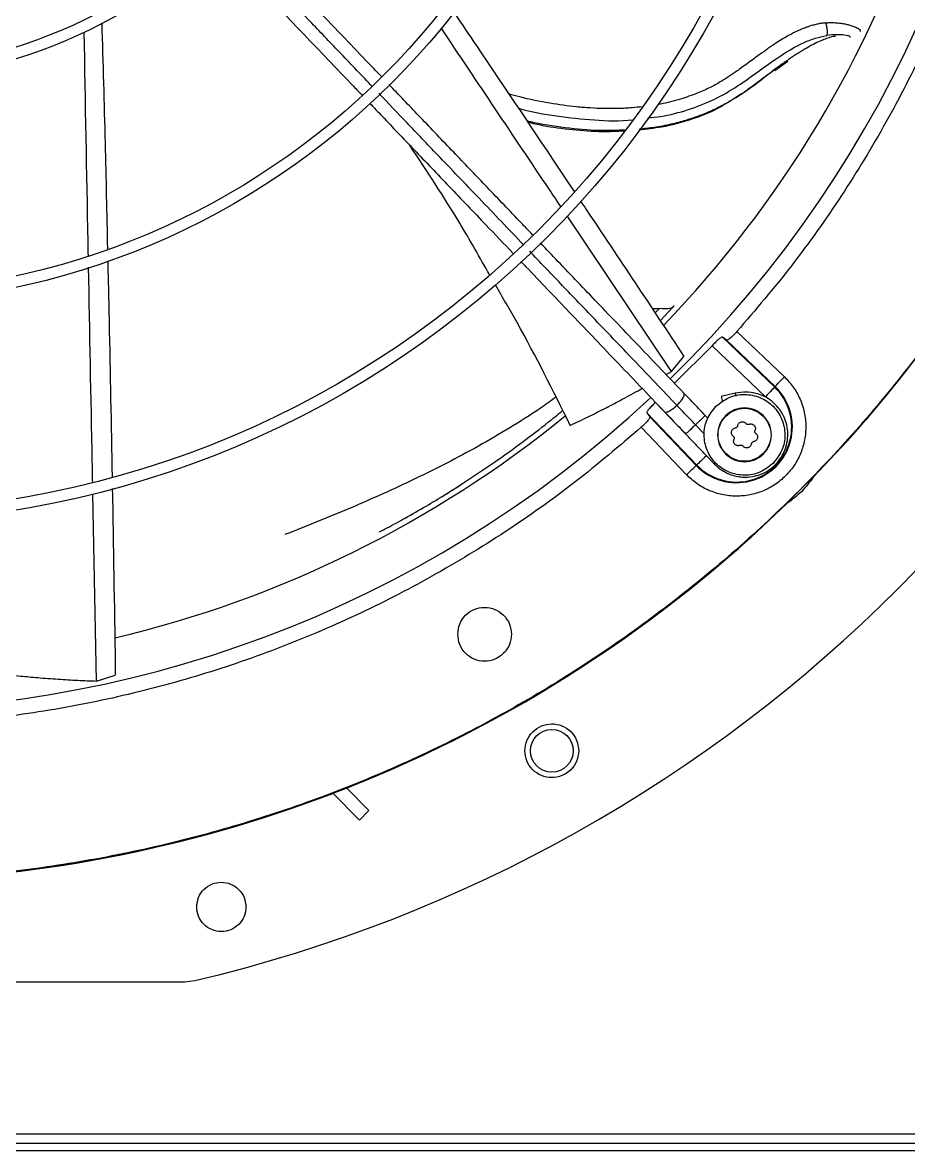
# Model space of a CAD drawing. Header units: inches. Extents: x 1229 to 1453, y -1023 to -720.
# Drawn here: x 1256.56 to 1264.35, y -999.56 to -989.65 of the extents above; entities that cross this region are included whole.
import ezdxf

# ---------------------------------------------------------------- set-up
doc = ezdxf.new("R2010")
doc.units = ezdxf.units.IN
doc.header["$MEASUREMENT"] = 0

msp = doc.modelspace()

# ---------------------------------------------------------------- linework, layer by layer
at = {"color": 18, "linetype": 'Continuous', "lineweight": 25, "true_color": 0x000000}
for p, q in [((1263.1719, -990.071), (1263.2852, -989.9894)), ((1262.2645, -992.7163), (1261.3474, -991.3498)), ((1262.1602, -992.1626), (1262.1199, -992.2017)), ((1262.1652, -992.2698), (1262.2771, -992.1517)), ((1262.2689, -992.1586), (1262.2866, -992.1391)), ((1262.2863, -992.1394), (1262.2771, -992.1517)), ((1262.7485, -992.4409), (1262.7123, -992.414)), ((1262.7123, -992.414), (1263.1707, -992.8522)), ((1262.7485, -992.4409), (1263.1746, -992.8482)), ((1262.8394, -992.3644), (1263.2562, -992.7628)), ((1262.6204, -992.4895), (1262.2905, -992.8195)), ((1263.0891, -992.9376), (1262.6204, -992.4895)), ((1262.2645, -992.7163), (1262.374, -992.5835)), ((1262.2179, -992.7435), (1262.2645, -992.7163)), ((1263.1746, -992.8482), (1263.1707, -992.8522)), ((1262.8238, -992.9065), (1262.7016, -992.9363)), ((1262.123, -992.987), (1262.571, -993.4557)), ((1262.0475, -993.0789), (1262.0743, -993.1151)), ((1262.0475, -993.0789), (1262.4856, -993.5373)), ((1262.4816, -993.5411), (1262.0743, -993.1151)), ((1262.5844, -993.1271), (1262.5605, -993.102)), ((1262.3963, -993.6227), (1261.9979, -993.2059)), ((1262.5513, -993.2634), (1262.4751, -993.1836)), ((1262.3897, -993.2652), (1262.6428, -993.5301)), ((1262.4856, -993.5373), (1262.4816, -993.5411)), ((1257.2151, -995.4348), (1257.1824, -993.7921)), ((1257.2151, -995.4348), (1257.3791, -995.3822)), ((1259.2881, -996.4195), (1259.5239, -996.6553)), ((1259.6058, -996.5701), (1259.4084, -996.3728)), ((1259.5239, -996.6553), (1259.6058, -996.5701)), ((1252.233, -998.0756), (1257.9882, -998.0756)), ((1257.9882, -998.0756), (1258.0785, -998.0651)), ((1241.7734, -999.411), (1268.6274, -999.411)), ((1241.6974, -999.494), (1268.7033, -999.494)), ((1241.6974, -999.557), (1268.7033, -999.557))]:
    msp.add_line(p, q, dxfattribs=at)
at = {"color": 18, "linetype": 'Continuous', "lineweight": 25, "true_color": 0x000000, "flags": 128}
for points in [[(1263.1707, -992.8522), (1263.1689, -992.8541), (1263.1641, -992.8591), (1263.1565, -992.8671), (1263.1463, -992.8777), (1263.134, -992.8906), (1263.12, -992.9052), (1263.1048, -992.9211), (1263.0891, -992.9376)], [(1263.1746, -992.8482), (1263.1764, -992.8463), (1263.1812, -992.8413), (1263.1888, -992.8333), (1263.1989, -992.8227), (1263.2113, -992.8098), (1263.2253, -992.7951), (1263.2404, -992.7793), (1263.2562, -992.7628)], [(1262.3963, -993.6227), (1262.4127, -993.607), (1262.4286, -993.5918), (1262.4432, -993.5778), (1262.4561, -993.5655), (1262.4667, -993.5554), (1262.4747, -993.5477), (1262.4797, -993.5429), (1262.4816, -993.5411)], [(1262.571, -993.4557), (1262.5545, -993.4714), (1262.5387, -993.4866), (1262.524, -993.5006), (1262.5112, -993.5129), (1262.5005, -993.523), (1262.4926, -993.5306), (1262.4875, -993.5355), (1262.4856, -993.5373)]]:
    msp.add_lwpolyline(points, dxfattribs=at)
at = {"color": 18, "linetype": 'Continuous', "lineweight": 25, "true_color": 0x000000}
for centre, radius in [((1255.1106, -985.4772), 11.7126), ((1255.1106, -985.4772), 8.5704), ((1255.1106, -985.4772), 8.472), ((1255.1106, -985.4772), 6.6478), ((1255.1106, -985.4772), 6.5493), ((1255.1106, -985.4772), 4.7037), ((1255.1106, -985.4772), 4.6053), ((1261.213, -996.0468), 0.1875)]:
    msp.add_circle(centre, radius, dxfattribs=at)
for centre, radius, start, end in [((1255.1106, -985.4772), 10.2157, 314.3624, 43.03697), ((1255.1106, -985.4772), 12.9331, 283.26667, 346.73333), ((1255.1106, -985.4772), 9.8425, 316.0273, 341.93053), ((1255.1106, -985.4772), 11.7147, 315.79736, 338.46866), ((1255.1106, -985.4772), 10.2157, 224.36307, 313.03719), ((1262.8359, -993.2025), 0.4901, 223.70945, 46.29055), ((1262.8359, -993.2025), 0.4845, 223.70945, 46.29055), ((1255.1106, -985.4772), 9.8425, 283.29628, 309.20157), ((1255.1106, -985.4772), 11.7147, 291.53134, 314.20264), ((1255.1106, -985.4772), 11.7147, 250.65335, 290.90006)]:
    msp.add_arc(centre, radius, start, end, dxfattribs=at)
for points, knots in [([(1266.8201, -985.4772), (1266.8153, -985.7326), (1266.8057, -986.2436), (1266.7276, -987.0067), (1266.6035, -987.7632), (1266.4292, -988.51), (1266.2066, -989.2438), (1265.9365, -989.9614), (1265.6201, -990.6599), (1265.2586, -991.3361), (1264.8537, -991.9873), (1264.407, -992.6106), (1263.9206, -993.2033), (1263.3964, -993.763), (1262.8368, -994.2871), (1262.244, -994.7736), (1261.6207, -995.2202), (1260.9696, -995.6252), (1260.2933, -995.9866), (1259.5949, -996.3031), (1258.8772, -996.5732), (1258.1434, -996.7958), (1257.3967, -996.9699), (1256.6401, -997.0948), (1255.877, -997.17), (1255.1106, -997.1951), (1254.3442, -997.17), (1253.5811, -997.0948), (1252.8246, -996.9699), (1252.0778, -996.7958), (1251.344, -996.5732), (1250.6264, -996.3031), (1249.9279, -995.9866), (1249.2517, -995.6252), (1248.6005, -995.2202), (1247.9772, -994.7736), (1247.3845, -994.2871), (1246.8248, -993.763), (1246.3006, -993.2033), (1245.8142, -992.6106), (1245.3675, -991.9873), (1244.9626, -991.3361), (1244.6012, -990.6599), (1244.2847, -989.9614), (1244.0146, -989.2438), (1243.792, -988.51), (1243.6177, -987.7632), (1243.4936, -987.0067), (1243.4156, -986.2436), (1243.4059, -985.7326), (1243.4011, -985.4772)], [0, 0, 0, 0, 0.020833, 0.041667, 0.0625, 0.083333, 0.104167, 0.125, 0.145833, 0.166667, 0.1875, 0.208333, 0.229167, 0.25, 0.270833, 0.291667, 0.3125, 0.333333, 0.354167, 0.375, 0.395833, 0.416667, 0.4375, 0.458333, 0.479167, 0.5, 0.520833, 0.541667, 0.5625, 0.583333, 0.604167, 0.625, 0.645833, 0.666667, 0.6875, 0.708333, 0.729167, 0.75, 0.770833, 0.791667, 0.8125, 0.833333, 0.854167, 0.875, 0.895833, 0.916667, 0.9375, 0.958333, 0.979167, 1, 1, 1, 1]), ([(1265.4628, -985.4772), (1265.4575, -985.7283), (1265.447, -986.2307), (1265.3617, -986.9802), (1265.2261, -987.7218), (1265.0358, -988.4515), (1264.7933, -989.1654), (1264.4994, -989.8598), (1264.156, -990.5311), (1263.7639, -991.175), (1263.3289, -991.7913), (1263.0026, -992.1734), (1262.8394, -992.3644)], [0, 0, 0, 0, 0.1, 0.2, 0.3000001, 0.4, 0.5, 0.6, 0.7000001, 0.8000001, 0.9000001, 1, 1, 1, 1]), ([(1259.7164, -990.1259), (1259.6712, -990.0786), (1259.5554, -989.9575), (1259.3573, -989.7501), (1259.1318, -989.5141), (1258.9129, -989.2851), (1258.7199, -989.0831), (1258.5655, -988.9215), (1258.4749, -988.8268), (1258.4409, -988.7911)], [0, 0, 0, 0, 0.106777, 0.27357, 0.467155, 0.637763, 0.78802, 0.920207, 1, 1, 1, 1]), ([(1259.639, -990.2159), (1259.5469, -990.1195), (1259.3688, -989.9331), (1259.1096, -989.6619), (1258.8541, -989.3945), (1258.603, -989.1318), (1258.4325, -988.9533), (1258.3506, -988.8676)], [0, 0, 0, 0, 0.215401, 0.416421, 0.60434, 0.810084, 1, 1, 1, 1]), ([(1258.271, -988.9553), (1258.3194, -989.0059), (1258.4353, -989.1272), (1258.6274, -989.3282), (1258.8342, -989.5446), (1259.0427, -989.7628), (1259.2507, -989.9805), (1259.421, -990.1587), (1259.5219, -990.2643), (1259.5472, -990.2908)], [0, 0, 0, 0, 0.11322, 0.271448, 0.450246, 0.598735, 0.76149, 0.940153, 1, 1, 1, 1]), ([(1260.3538, -989.5631), (1260.4519, -989.7083), (1260.8055, -990.2316), (1261.1554, -990.7554), (1261.4083, -991.1338)], [0, 0, 0, 0, 0.277328, 1, 1, 1, 1]), ([(1257.2599, -989.6538), (1257.27, -990.0065), (1257.2892, -990.6687), (1257.3033, -991.3298), (1257.31, -991.6389)], [0, 0, 0, 0, 0.532574, 1, 1, 1, 1]), ([(1263.6182, -989.6533), (1263.6071, -989.6547), (1263.5843, -989.6575), (1263.5493, -989.6641), (1263.5131, -989.6727), (1263.48, -989.6825), (1263.4462, -989.6941), (1263.41, -989.7081), (1263.3687, -989.7263), (1263.3271, -989.7469), (1263.2817, -989.7715), (1263.2312, -989.8012), (1263.1714, -989.8395), (1263.1016, -989.8872), (1263.0161, -989.9483), (1262.9238, -990.0165), (1262.8367, -990.0795), (1262.7613, -990.1309), (1262.6874, -990.1768), (1262.5979, -990.2251), (1262.4824, -990.2773), (1262.3367, -990.3276), (1262.2209, -990.3583), (1262.1535, -990.3691), (1262.1466, -990.3702)], [0, 0, 0, 0, 0.020248, 0.041453, 0.06358, 0.0866, 0.102644, 0.126716, 0.155363, 0.182381, 0.209021, 0.246963, 0.28662, 0.336424, 0.399614, 0.478049, 0.547725, 0.599316, 0.648188, 0.709671, 0.786694, 0.879285, 0.987574, 1, 1, 1, 1]), ([(1263.6182, -989.6533), (1263.6308, -989.6526), (1263.6591, -989.651), (1263.7047, -989.6522), (1263.7495, -989.6566), (1263.7901, -989.6635), (1263.825, -989.6716), (1263.8609, -989.6827), (1263.8927, -989.6966), (1263.9203, -989.7135), (1263.9215, -989.7239), (1263.9221, -989.7294)], [0, 0, 0, 0, 0.079734, 0.178256, 0.296995, 0.387945, 0.480574, 0.582572, 0.72018, 0.853481, 1, 1, 1, 1]), ([(1263.6281, -989.7644), (1263.6292, -989.7621), (1263.6314, -989.7573), (1263.6333, -989.7465), (1263.6341, -989.7329), (1263.6334, -989.7169), (1263.6311, -989.6998), (1263.6276, -989.6828), (1263.6233, -989.667), (1263.6198, -989.6578), (1263.6182, -989.6533)], [0, 0, 0, 0, 0.114968, 0.238123, 0.367412, 0.499995, 0.63258, 0.761867, 0.885025, 1, 1, 1, 1]), ([(1257.1421, -991.6989), (1257.1413, -991.6583), (1257.1288, -991.0049), (1257.1169, -990.3498), (1257.1057, -989.7354)], [0, 0, 0, 0, 0.06208, 1, 1, 1, 1]), ([(1261.2908, -991.2655), (1261.2578, -991.2163), (1260.9078, -990.6949), (1260.5572, -990.1712), (1260.2397, -989.697)], [0, 0, 0, 0, 0.094407, 1, 1, 1, 1]), ([(1262.0575, -990.4886), (1262.0948, -990.4847), (1262.2154, -990.4718), (1262.4119, -990.42), (1262.6406, -990.3319), (1262.846, -990.2117), (1263.0334, -990.0756), (1263.2198, -989.9411), (1263.3858, -989.8427), (1263.5251, -989.786), (1263.5941, -989.7716), (1263.6281, -989.7644)], [0, 0, 0, 0, 0.062061, 0.200401, 0.339028, 0.477389, 0.612625, 0.745151, 0.874643, 0.938101, 1, 1, 1, 1]), ([(1263.7052, -989.7703), (1263.691, -989.7734), (1263.6624, -989.7794), (1263.6163, -989.7952), (1263.5658, -989.8158), (1263.5095, -989.8429), (1263.4619, -989.869), (1263.4273, -989.8893), (1263.4058, -989.9022), (1263.3803, -989.9181), (1263.3509, -989.9369), (1263.3176, -989.9589), (1263.2944, -989.9749), (1263.2822, -989.9833)], [0, 0, 0, 0, 0.113461, 0.228829, 0.328724, 0.466208, 0.615602, 0.655734, 0.705473, 0.764802, 0.833692, 0.912107, 1, 1, 1, 1]), ([(1263.8342, -989.7822), (1263.8343, -989.7787), (1263.8346, -989.7716), (1263.7883, -989.7616), (1263.7196, -989.755), (1263.6586, -989.7613), (1263.6281, -989.7644)], [0, 0, 0, 0, 0.244465, 0.494335, 0.747924, 1, 1, 1, 1]), ([(1263.2822, -989.9833), (1263.2732, -989.9896), (1263.2496, -990.006), (1263.2059, -990.0377), (1263.145, -990.0828), (1263.077, -990.1342), (1263.0138, -990.1819), (1262.9617, -990.2203), (1262.9175, -990.2519), (1262.8651, -990.2881), (1262.8057, -990.3264), (1262.7405, -990.3641), (1262.6585, -990.4072), (1262.5444, -990.4588), (1262.4035, -990.5083), (1262.2552, -990.547), (1262.119, -990.5738), (1262.0254, -990.5835), (1261.9822, -990.588)], [0, 0, 0, 0, 0.022647, 0.059458, 0.112119, 0.18067, 0.238273, 0.278725, 0.316919, 0.352855, 0.412852, 0.465176, 0.509769, 0.604917, 0.722402, 0.813143, 0.913791, 1, 1, 1, 1]), ([(1263.1655, -990.0697), (1263.1355, -990.092), (1263.0387, -990.1641), (1262.9257, -990.2576), (1262.8283, -990.3129), (1262.8033, -990.3271)], [0, 0, 0, 0, 0.25047, 0.807585, 1, 1, 1, 1]), ([(1260.9665, -991.605), (1260.8356, -991.468), (1260.5836, -991.2043), (1260.2415, -990.8464), (1259.9477, -990.5389), (1259.7754, -990.3586), (1259.6922, -990.2716)], [0, 0, 0, 0, 0.30978, 0.596486, 0.805334, 1, 1, 1, 1]), ([(1261.0444, -991.5156), (1261.0107, -991.4804), (1260.8776, -991.3411), (1260.6526, -991.1056), (1260.3639, -990.8035), (1260.0877, -990.5144), (1259.8922, -990.3099), (1259.7941, -990.2072), (1259.7834, -990.196)], [0, 0, 0, 0, 0.080732, 0.319058, 0.536803, 0.768161, 0.974843, 1, 1, 1, 1]), ([(1262.0078, -990.3908), (1261.9786, -990.3942), (1261.9085, -990.4022), (1261.7966, -990.4072), (1261.6733, -990.4077), (1261.551, -990.4024), (1261.3913, -990.3893), (1261.184, -990.3598), (1260.9854, -990.3212), (1260.8672, -990.2876), (1260.8353, -990.2786)], [0, 0, 0, 0, 0.07502, 0.180081, 0.284247, 0.387504, 0.489824, 0.6891, 0.916212, 1, 1, 1, 1]), ([(1259.6145, -990.3612), (1259.6503, -990.3987), (1259.7794, -990.5337), (1260.0116, -990.7767), (1260.3156, -991.0949), (1260.6066, -991.3993), (1260.7937, -991.5951), (1260.8735, -991.6787)], [0, 0, 0, 0, 0.084805, 0.305611, 0.551323, 0.808548, 1, 1, 1, 1]), ([(1262.7942, -990.3324), (1262.7512, -990.3591), (1262.6378, -990.4294), (1262.4301, -990.509), (1262.1988, -990.5716), (1262.0442, -990.5884), (1261.9762, -990.5959)], [0, 0, 0, 0, 0.180135, 0.474516, 0.768977, 1, 1, 1, 1]), ([(1260.9192, -990.4038), (1260.9222, -990.4046), (1261.0321, -990.4354), (1261.2553, -990.4755), (1261.5868, -990.5108), (1261.8115, -990.5185), (1261.9212, -990.5053), (1261.9213, -990.5053)], [0, 0, 0, 0, 0.009341, 0.33831, 0.668436, 0.999941, 1, 1, 1, 1]), ([(1261.8534, -990.595), (1261.791, -990.5979), (1261.6299, -990.6055), (1261.3634, -990.5818), (1261.1388, -990.551), (1261.0155, -990.5207), (1260.994, -990.5155)], [0, 0, 0, 0, 0.217672, 0.561292, 0.923662, 1, 1, 1, 1]), ([(1261.8457, -990.6052), (1261.7831, -990.608), (1261.6331, -990.6146), (1261.3944, -990.5958), (1261.1751, -990.5684), (1261.0459, -990.5383), (1261.0026, -990.5283)], [0, 0, 0, 0, 0.222118, 0.532821, 0.843556, 1, 1, 1, 1]), ([(1260.6677, -991.8694), (1260.5811, -991.716), (1260.3614, -991.3269), (1260.1149, -990.9543), (1259.9656, -990.7286)], [0, 0, 0, 0, 0.394211, 1, 1, 1, 1]), ([(1261.4648, -991.2182), (1261.4814, -991.243), (1261.7865, -991.6983), (1262.0884, -992.1532), (1262.374, -992.5835)], [0, 0, 0, 0, 0.054287, 1, 1, 1, 1]), ([(1262.312, -993.013), (1262.1866, -992.8818), (1261.9401, -992.6238), (1261.5991, -992.267), (1261.2935, -991.9472), (1261.1095, -991.7546), (1261.019, -991.66)], [0, 0, 0, 0, 0.292964, 0.576036, 0.791578, 1, 1, 1, 1]), ([(1262.3729, -992.9058), (1262.2429, -992.7697), (1261.9908, -992.5059), (1261.6217, -992.1197), (1261.3316, -991.8161), (1261.1639, -991.6407), (1261.1124, -991.5868)], [0, 0, 0, 0, 0.311686, 0.604241, 0.878427, 1, 1, 1, 1]), ([(1257.3123, -991.7437), (1257.3164, -991.9207), (1257.331, -992.5541), (1257.3423, -993.1858), (1257.3504, -993.641)], [0, 0, 0, 0, 0.279322, 1, 1, 1, 1]), ([(1260.9415, -991.7498), (1260.9563, -991.7653), (1261.0983, -991.9139), (1261.3752, -992.2037), (1261.7811, -992.6284), (1262.0588, -992.919), (1262.2022, -993.069)], [0, 0, 0, 0, 0.034882, 0.334856, 0.656456, 1, 1, 1, 1]), ([(1257.1804, -993.6895), (1257.1792, -993.6297), (1257.1667, -993.001), (1257.1548, -992.3701), (1257.144, -991.7993)], [0, 0, 0, 0, 0.0951288, 1, 1, 1, 1]), ([(1261.3747, -993.1893), (1261.2243, -992.8857), (1261.0173, -992.4678), (1260.7818, -992.0656), (1260.7174, -991.9556)], [0, 0, 0, 0, 0.726612, 1, 1, 1, 1]), ([(1262.0943, -992.1633), (1262.1048, -992.1632), (1262.1274, -992.1631), (1262.1488, -992.1628), (1262.1602, -992.1626)], [0, 0, 0, 0, 0.46458, 1, 1, 1, 1]), ([(1262.2771, -992.1517), (1262.2667, -992.1575), (1262.2448, -992.1696), (1262.1893, -992.165), (1262.1602, -992.1626)], [0, 0, 0, 0, 0.475869, 1, 1, 1, 1]), ([(1262.7123, -992.414), (1262.7094, -992.414), (1262.7036, -992.414), (1262.681, -992.4307), (1262.652, -992.4567), (1262.6308, -992.4787), (1262.6204, -992.4895)], [0, 0, 0, 0, 0.252626, 0.503248, 0.755217, 1, 1, 1, 1]), ([(1262.8394, -992.3644), (1262.8292, -992.3754), (1262.8085, -992.3979), (1262.7798, -992.4242), (1262.7572, -992.4409), (1262.7514, -992.4409), (1262.7485, -992.4409)], [0, 0, 0, 0, 0.24423, 0.4964, 0.747202, 1, 1, 1, 1]), ([(1263.2562, -992.7628), (1263.2831, -992.7917), (1263.3379, -992.8503), (1263.3969, -992.9576), (1263.435, -993.0752), (1263.4481, -993.1974), (1263.437, -993.3174), (1263.4031, -993.4324), (1263.3469, -993.5398), (1263.2689, -993.6355), (1263.1732, -993.7135), (1263.0659, -993.7697), (1262.9509, -993.8036), (1262.8308, -993.8147), (1262.7086, -993.8015), (1262.5911, -993.7634), (1262.4837, -993.7045), (1262.4251, -993.6497), (1262.3963, -993.6227)], [0, 0, 0, 0, 0.0609954, 0.124061, 0.1879942, 0.2514906, 0.3132975, 0.3737131, 0.4362133, 0.5000005, 0.5637869, 0.6262875, 0.6867026, 0.74851, 0.8120066, 0.8759389, 0.9390044, 1, 1, 1, 1]), ([(1261.2471, -992.9423), (1261.203, -992.9742), (1261.0694, -993.071), (1260.8431, -993.2135), (1260.4764, -993.4275), (1260.0106, -993.6639), (1259.444, -993.9204), (1259.0602, -994.0727), (1258.8681, -994.1489)], [0, 0, 0, 0, 0.0577, 0.174857, 0.292286, 0.527695, 0.763643, 1, 1, 1, 1]), ([(1261.3747, -993.1893), (1261.4274, -993.1642), (1261.5292, -993.1157), (1261.675, -993.0424), (1261.821, -992.9662), (1261.9304, -992.9075), (1261.9946, -992.8713), (1262.0067, -992.8644)], [0, 0, 0, 0, 0.246531, 0.476022, 0.688417, 0.941305, 1, 1, 1, 1]), ([(1262.312, -993.013), (1262.3225, -993.0023), (1262.3436, -992.9808), (1262.3664, -992.9481), (1262.3788, -992.9201), (1262.3749, -992.9106), (1262.3729, -992.9058)], [0, 0, 0, 0, 0.242953, 0.485903, 0.742951, 1, 1, 1, 1]), ([(1262.5605, -993.102), (1262.5287, -993.0688), (1262.4651, -993.0022), (1262.4036, -992.9379), (1262.3729, -992.9058)], [0, 0, 0, 0, 0.500002, 1, 1, 1, 1]), ([(1262.6412, -993.5285), (1262.6618, -993.5474), (1262.7007, -993.5832), (1262.7676, -993.6175), (1262.8301, -993.6368), (1262.8987, -993.6462), (1262.9718, -993.6422), (1263.0492, -993.6207), (1263.1187, -993.5849), (1263.18, -993.5346), (1263.2297, -993.4722), (1263.2651, -993.4007), (1263.2847, -993.3234), (1263.2875, -993.2442), (1263.2742, -993.1683), (1263.2514, -993.1106), (1263.2276, -993.069), (1263.2052, -993.0371), (1263.1746, -993.0025), (1263.1319, -992.9657), (1263.0749, -992.931), (1263.0027, -992.9045), (1262.9158, -992.8913), (1262.8551, -992.9014), (1262.8231, -992.9067)], [0, 0, 0, 0, 0.053383, 0.100935, 0.142644, 0.178507, 0.233213, 0.281771, 0.331518, 0.382116, 0.432747, 0.483378, 0.53401, 0.584641, 0.634226, 0.680757, 0.70288, 0.726041, 0.755415, 0.791313, 0.833729, 0.882655, 0.938082, 1, 1, 1, 1]), ([(1262.6549, -993.0215), (1262.6915, -992.9925), (1262.7646, -992.9344), (1262.906, -992.909), (1263.0445, -992.9361), (1263.1626, -993.015), (1263.2415, -993.133), (1263.2686, -993.2716), (1263.2431, -993.4129), (1263.1851, -993.486), (1263.156, -993.5226)], [0, 0, 0, 0, 0.125, 0.249999, 0.374999, 0.500001, 0.625, 0.75, 0.875001, 1, 1, 1, 1]), ([(1262.702, -992.9378), (1262.7019, -992.9374), (1262.7015, -992.9358), (1262.7042, -992.9468), (1262.7082, -992.9632), (1262.7119, -992.9784), (1262.7129, -992.9828)], [0, 0, 0, 0, 0.124221, 0.48944, 0.854973, 1, 1, 1, 1]), ([(1262.8231, -992.9067), (1262.8234, -992.908), (1262.8239, -992.9103), (1262.8278, -992.9263), (1262.8294, -992.9328)], [0, 0, 0, 0, 0.58846, 1, 1, 1, 1]), ([(1262.123, -992.987), (1262.1121, -992.9974), (1262.0901, -993.0186), (1262.0641, -993.0476), (1262.0475, -993.0701), (1262.0475, -993.076), (1262.0475, -993.0789)], [0, 0, 0, 0, 0.244784, 0.496747, 0.747372, 1, 1, 1, 1]), ([(1262.2022, -993.069), (1262.2068, -993.0712), (1262.2161, -993.0755), (1262.2447, -993.0644), (1262.2784, -993.0431), (1262.3008, -993.023), (1262.312, -993.013)], [0, 0, 0, 0, 0.257047, 0.514093, 0.757042, 1, 1, 1, 1]), ([(1262.4751, -993.1836), (1262.4441, -993.1512), (1262.3888, -993.0933), (1262.3355, -993.0376), (1262.312, -993.013)], [0, 0, 0, 0, 0.559898, 1, 1, 1, 1]), ([(1263.156, -993.5226), (1263.1195, -993.5516), (1263.0464, -993.6097), (1262.905, -993.6351), (1262.7665, -993.608), (1262.6484, -993.5291), (1262.5695, -993.4111), (1262.5424, -993.2725), (1262.5679, -993.1312), (1262.6259, -993.0581), (1262.6549, -993.0215)], [0, 0, 0, 0, 0.125001, 0.250001, 0.375, 0.5, 0.625, 0.75, 0.875, 1, 1, 1, 1]), ([(1263.0725, -993.105), (1263.0481, -993.0857), (1262.9994, -993.047), (1262.9052, -993.03), (1262.8128, -993.0481), (1262.7341, -993.1007), (1262.6815, -993.1794), (1262.6634, -993.2717), (1262.6804, -993.366), (1262.7191, -993.4147), (1262.7385, -993.4391)], [0, 0, 0, 0, 0.125001, 0.25, 0.374999, 0.499998, 0.624999, 0.749999, 0.874999, 1, 1, 1, 1]), ([(1262.7409, -993.4366), (1262.7218, -993.4126), (1262.6837, -993.3646), (1262.667, -993.2717), (1262.6848, -993.1807), (1262.7366, -993.1032), (1262.8142, -993.0513), (1262.9052, -993.0335), (1262.998, -993.0502), (1263.0461, -993.0884), (1263.0701, -993.1075)], [0, 0, 0, 0, 0.1249984, 0.2499988, 0.3749993, 0.4999977, 0.6249999, 0.7499986, 0.8750005, 1, 1, 1, 1]), ([(1260.4295, -993.7002), (1260.5232, -993.6383), (1260.7009, -993.521), (1260.951, -993.3398), (1261.1501, -993.1884), (1261.2655, -993.0939), (1261.3076, -993.0594)], [0, 0, 0, 0, 0.317134, 0.601378, 0.854454, 1, 1, 1, 1]), ([(1262.0743, -993.1151), (1262.0743, -993.118), (1262.0743, -993.1238), (1262.0576, -993.1463), (1262.0313, -993.1751), (1262.0089, -993.1958), (1261.9979, -993.2059)], [0, 0, 0, 0, 0.2528, 0.503596, 0.755768, 1, 1, 1, 1]), ([(1262.2022, -993.069), (1262.2329, -993.1011), (1262.2943, -993.1654), (1262.3579, -993.232), (1262.3897, -993.2652)], [0, 0, 0, 0, 0.499998, 1, 1, 1, 1]), ([(1262.4751, -993.1836), (1262.4859, -993.1733), (1262.5077, -993.1525), (1262.5359, -993.1255), (1262.5564, -993.1059), (1262.5591, -993.1033), (1262.5605, -993.102)], [0, 0, 0, 0, 0.24295, 0.4859, 0.74295, 1, 1, 1, 1]), ([(1262.7385, -993.4391), (1262.7628, -993.4584), (1262.8116, -993.4971), (1262.9058, -993.5141), (1262.9982, -993.496), (1263.0769, -993.4434), (1263.1295, -993.3647), (1263.1476, -993.2724), (1263.1306, -993.1781), (1263.0919, -993.1294), (1263.0725, -993.105)], [0, 0, 0, 0, 0.124999, 0.249998, 0.374998, 0.499999, 0.624999, 0.749999, 0.875, 1, 1, 1, 1]), ([(1263.0701, -993.1075), (1263.0892, -993.1315), (1263.1273, -993.1795), (1263.144, -993.2724), (1263.1262, -993.3634), (1263.0744, -993.4409), (1262.9968, -993.4928), (1262.9058, -993.5106), (1262.8129, -993.4939), (1262.7649, -993.4557), (1262.7409, -993.4366)], [0, 0, 0, 0, 0.125, 0.25, 0.375, 0.499999, 0.624999, 0.75, 0.874998, 1, 1, 1, 1]), ([(1261.9979, -993.2059), (1261.8068, -993.3691), (1261.4248, -993.6954), (1260.8084, -994.1304), (1260.1646, -994.5225), (1259.4932, -994.866), (1258.7989, -995.1599), (1258.0849, -995.4024), (1257.3552, -995.5925), (1256.6137, -995.7289), (1255.8641, -995.8111), (1255.1106, -995.8385), (1254.3571, -995.8111), (1253.6076, -995.7289), (1252.866, -995.5925), (1252.1363, -995.4024), (1251.4224, -995.1599), (1250.728, -994.866), (1250.0567, -994.5225), (1249.4128, -994.1304), (1248.7965, -993.6954), (1248.4144, -993.3691), (1248.2234, -993.2059)], [0, 0, 0, 0, 0.0500001, 0.1, 0.15, 0.1999999, 0.25, 0.3, 0.35, 0.4000001, 0.45, 0.5000001, 0.5499999, 0.5999999, 0.65, 0.7, 0.75, 0.8000001, 0.8500001, 0.9000001, 0.9500001, 1, 1, 1, 1]), ([(1262.3897, -993.2652), (1262.391, -993.2639), (1262.3938, -993.2614), (1262.4142, -993.2418), (1262.4425, -993.2148), (1262.4642, -993.194), (1262.4751, -993.1836)], [0, 0, 0, 0, 0.257049, 0.514095, 0.75705, 1, 1, 1, 1]), ([(1262.8058, -993.2839), (1262.8027, -993.281), (1262.7968, -993.2756), (1262.7915, -993.2646), (1262.7895, -993.2531), (1262.7909, -993.2413), (1262.7955, -993.2305), (1262.8031, -993.2215), (1262.8131, -993.2147), (1262.8209, -993.2129), (1262.8251, -993.212)], [0, 0, 0, 0, 0.136222, 0.254553, 0.379562, 0.499975, 0.620367, 0.745376, 0.863737, 1, 1, 1, 1]), ([(1262.8454, -993.1916), (1262.8448, -993.1942), (1262.8437, -993.1992), (1262.8389, -993.2055), (1262.8326, -993.2102), (1262.8276, -993.2114), (1262.8251, -993.212)], [0, 0, 0, 0, 0.256016, 0.500006, 0.743943, 1, 1, 1, 1]), ([(1262.8454, -993.1916), (1262.8463, -993.1875), (1262.8481, -993.1797), (1262.855, -993.1696), (1262.8639, -993.1621), (1262.8748, -993.1574), (1262.8865, -993.156), (1262.898, -993.1581), (1262.909, -993.1633), (1262.9144, -993.1692), (1262.9173, -993.1724)], [0, 0, 0, 0, 0.136252, 0.254606, 0.379598, 0.500013, 0.620407, 0.745434, 0.863769, 1, 1, 1, 1]), ([(1262.9451, -993.1798), (1262.9426, -993.1806), (1262.9377, -993.1821), (1262.9299, -993.1811), (1262.9226, -993.178), (1262.9191, -993.1743), (1262.9173, -993.1724)], [0, 0, 0, 0, 0.255944, 0.499894, 0.743912, 1, 1, 1, 1]), ([(1262.9451, -993.1798), (1262.9492, -993.1785), (1262.9568, -993.1761), (1262.9689, -993.1771), (1262.98, -993.1809), (1262.9861, -993.186), (1262.989, -993.1885)], [0, 0, 0, 0, 0.272477, 0.509179, 0.759211, 1, 1, 1, 1]), ([(1262.989, -993.1885), (1262.9915, -993.1915), (1262.9966, -993.1975), (1263.0005, -993.2088), (1263.0014, -993.2209), (1262.999, -993.2285), (1262.9977, -993.2324)], [0, 0, 0, 0, 0.240785, 0.490794, 0.736613, 1, 1, 1, 1]), ([(1263.0052, -993.2602), (1263.0033, -993.2584), (1262.9995, -993.2549), (1262.9964, -993.2477), (1262.9955, -993.2399), (1262.997, -993.235), (1262.9977, -993.2324)], [0, 0, 0, 0, 0.256057, 0.500102, 0.744, 1, 1, 1, 1]), ([(1262.8058, -993.2839), (1262.8077, -993.2857), (1262.8115, -993.2892), (1262.8146, -993.2964), (1262.8155, -993.3043), (1262.814, -993.3092), (1262.8132, -993.3117)], [0, 0, 0, 0, 0.256053, 0.500094, 0.745977, 1, 1, 1, 1]), ([(1262.822, -993.3556), (1262.8195, -993.3526), (1262.8144, -993.3466), (1262.8105, -993.3355), (1262.8096, -993.3234), (1262.812, -993.3157), (1262.8132, -993.3117)], [0, 0, 0, 0, 0.240813, 0.4908788, 0.7275178, 1, 1, 1, 1]), ([(1262.9656, -993.3525), (1262.9662, -993.3499), (1262.9673, -993.3449), (1262.972, -993.3386), (1262.9784, -993.3339), (1262.9834, -993.3327), (1262.9859, -993.3321)], [0, 0, 0, 0, 0.256017, 0.499993, 0.743942, 1, 1, 1, 1]), ([(1263.0052, -993.2602), (1263.0083, -993.263), (1263.0142, -993.2685), (1263.0194, -993.2794), (1263.0215, -993.291), (1263.0201, -993.3027), (1263.0155, -993.3135), (1263.0081, -993.3224), (1262.9981, -993.3294), (1262.9901, -993.3312), (1262.9859, -993.3321)], [0, 0, 0, 0, 0.133503, 0.255989, 0.378469, 0.499258, 0.621544, 0.739531, 0.861867, 1, 1, 1, 1]), ([(1262.8659, -993.3643), (1262.8618, -993.3656), (1262.8542, -993.368), (1262.8421, -993.367), (1262.831, -993.3632), (1262.8249, -993.3581), (1262.822, -993.3556)], [0, 0, 0, 0, 0.272431, 0.509129, 0.759164, 1, 1, 1, 1]), ([(1262.8659, -993.3643), (1262.8684, -993.3635), (1262.8733, -993.362), (1262.8811, -993.363), (1262.8884, -993.3661), (1262.8919, -993.3698), (1262.8937, -993.3718)], [0, 0, 0, 0, 0.256, 0.499859, 0.743861, 1, 1, 1, 1]), ([(1262.9656, -993.3525), (1262.9646, -993.3566), (1262.9629, -993.3644), (1262.956, -993.3745), (1262.9471, -993.382), (1262.9362, -993.3867), (1262.9244, -993.3881), (1262.9129, -993.386), (1262.902, -993.3808), (1262.8966, -993.3749), (1262.8937, -993.3718)], [0, 0, 0, 0, 0.136248, 0.254617, 0.379611, 0.500031, 0.620427, 0.745455, 0.86377, 1, 1, 1, 1]), ([(1262.6412, -993.5285), (1262.6418, -993.528), (1262.6425, -993.5273), (1262.6505, -993.5196), (1262.652, -993.5182)], [0, 0, 0, 0, 0.8129995, 1, 1, 1, 1]), ([(1263.5086, -993.6446), (1263.4761, -993.689), (1263.411, -993.7776), (1263.3224, -993.8427), (1263.2781, -993.8752)], [0, 0, 0, 0, 0.500001, 1, 1, 1, 1]), ([(1257.3523, -993.7432), (1257.3529, -993.7726), (1257.3634, -994.3203), (1257.3714, -994.8659), (1257.3791, -995.3822)], [0, 0, 0, 0, 0.053739, 1, 1, 1, 1]), ([(1259.7003, -994.124), (1259.7223, -994.1126), (1259.7978, -994.0733), (1259.9341, -993.9985), (1260.1044, -993.9012), (1260.2725, -993.8004), (1260.3786, -993.7327), (1260.4295, -993.7002)], [0, 0, 0, 0, 0.088224, 0.302816, 0.554094, 0.78648, 1, 1, 1, 1]), ([(1260.2312, -993.8237), (1260.278, -993.7954), (1260.3429, -993.756), (1260.4062, -993.7145), (1260.4239, -993.7029)], [0, 0, 0, 0, 0.7187509, 1, 1, 1, 1]), ([(1260.3862, -995.0239), (1260.3898, -994.993), (1260.3969, -994.9312), (1260.4515, -994.8525), (1260.5296, -994.8), (1260.6224, -994.7815), (1260.7153, -994.8), (1260.7934, -994.8525), (1260.848, -994.9312), (1260.8551, -994.993), (1260.8586, -995.0239)], [0, 0, 0, 0, 0.125, 0.249999, 0.375001, 0.5, 0.624999, 0.750001, 0.875, 1, 1, 1, 1]), ([(1260.8586, -995.0239), (1260.8551, -995.0548), (1260.848, -995.1167), (1260.7934, -995.1953), (1260.7153, -995.2478), (1260.6224, -995.2663), (1260.5296, -995.2478), (1260.4515, -995.1953), (1260.3969, -995.1167), (1260.3898, -995.0548), (1260.3862, -995.0239)], [0, 0, 0, 0, 0.124999, 0.249999, 0.375001, 0.5, 0.624999, 0.750001, 0.875001, 1, 1, 1, 1]), ([(1256.2108, -995.3517), (1256.2688, -995.359), (1256.3806, -995.3733), (1256.5429, -995.3904), (1256.7069, -995.4054), (1256.8743, -995.4179), (1257.047, -995.4282), (1257.1598, -995.4326), (1257.2151, -995.4348)], [0, 0, 0, 0, 0.173712, 0.335418, 0.485076, 0.663267, 0.834917, 1, 1, 1, 1]), ([(1260.9768, -996.0468), (1260.9803, -996.016), (1260.9873, -995.9544), (1261.0415, -995.876), (1261.119, -995.8234), (1261.2113, -995.8045), (1261.304, -995.8221), (1261.3828, -995.8741), (1261.4383, -995.9531), (1261.4456, -996.0155), (1261.4492, -996.0468)], [0, 0, 0, 0, 0.124579, 0.248875, 0.373376, 0.497749, 0.622102, 0.747516, 0.873759, 1, 1, 1, 1]), ([(1261.4492, -996.0468), (1261.4456, -996.0778), (1261.4385, -996.1399), (1261.3834, -996.2187), (1261.3048, -996.2712), (1261.2115, -996.2892), (1261.1184, -996.27), (1261.0407, -996.2168), (1260.9871, -996.1382), (1260.9802, -996.0771), (1260.9768, -996.0468)], [0, 0, 0, 0, 0.125491, 0.250965, 0.376432, 0.501906, 0.627388, 0.752882, 0.877235, 1, 1, 1, 1]), ([(1258.0936, -997.4181), (1258.0969, -997.3897), (1258.1035, -997.333), (1258.1535, -997.2611), (1258.2247, -997.2131), (1258.3094, -997.196), (1258.3942, -997.2125), (1258.4661, -997.2602), (1258.5168, -997.3324), (1258.5234, -997.3895), (1258.5267, -997.4181)], [0, 0, 0, 0, 0.125513, 0.249987, 0.374393, 0.498892, 0.62326, 0.747939, 0.873831, 1, 1, 1, 1]), ([(1258.5267, -997.4181), (1258.5235, -997.4465), (1258.5169, -997.5033), (1258.4667, -997.5755), (1258.3949, -997.6236), (1258.3095, -997.6403), (1258.2243, -997.6231), (1258.1528, -997.5746), (1258.1032, -997.5025), (1258.0968, -997.4461), (1258.0936, -997.4181)], [0, 0, 0, 0, 0.125241, 0.250482, 0.375709, 0.500932, 0.62616, 0.751407, 0.876487, 1, 1, 1, 1])]:
    msp.add_open_spline(points, degree=3, knots=knots, dxfattribs=at)

doc.saveas('drawing.dxf')
